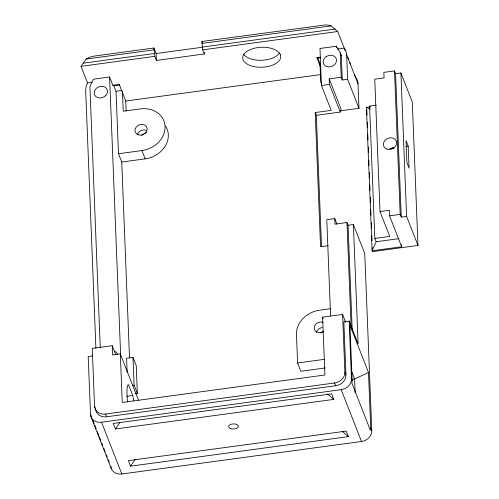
<?xml version="1.0" encoding="UTF-8"?>
<svg xmlns="http://www.w3.org/2000/svg" width="499" height="499" viewBox="0 0 499 499"><rect width="100%" height="100%" fill="white"/><g stroke="black" fill="none" stroke-linecap="round" stroke-linejoin="round"><path stroke-width="0.75" d="M352.151 380.681L351.876 383.082L370.383 430.313L370.707 428.03L368.499 372.51L349.942 325.155L352.151 380.681L351.477 378.959L349.175 321.113L343.848 321.836L345.963 375.048A10.878 9.113 -21.4 0 1 335.677 385.746L106.655 416.796A10.878 9.113 -21.4 0 1 95.771 410.184M342.283 79.99L341.31 55.47L340.224 52.707L336.239 46.27L319.978 48.472L321.45 85.485L331.199 110.373L315.225 112.537L316.304 115.306L340.274 112.057L341.135 109.269L329.215 78.854L341.197 77.226L342.283 79.99L347.61 79.272L358.987 108.302L340.536 110.803M204.278 52.42L204.341 53.961L156.405 60.46L156.125 53.518L153.96 47.985L94.043 56.113L89.926 57.148L86.127 59.057L81.019 66.348L87.525 82.903L86.059 86.464L85.66 90.132L95.902 348.215M374.836 238.428L376.14 241.747L372.117 250.785L372.441 251.615L417.981 245.439L412.286 102.008L400.909 72.973L395.582 73.696L394.497 70.933L383.843 72.374L384.068 77.925L374.743 79.191L380.001 211.52L389.75 236.407L374.836 238.428L369.584 106.1L376.296 105.189M115.412 428.997L333.787 399.387L331.617 393.861L113.248 423.464L115.412 428.997L119.729 422.684M130.538 466.166L348.377 436.631L346.212 431.099L128.374 460.633L130.538 466.166L135.285 459.223M141.579 135.454L146.55 132.223M320.776 333.051L323.882 331.03M368.499 372.51L354.589 378.966L351.751 379.352M86.127 59.057L154.035 49.85L153.96 47.985M204.341 53.961L202.713 49.85L201.989 43.407L331.149 25.892L337.717 31.524L345.358 51.004M83.445 63.13L154.665 53.474L154.035 49.85M202.619 47.037L335.091 29.054M156.125 53.518L202.538 47.224M81.019 66.348L154.777 56.35L156.405 60.46M202.713 49.85L337.717 31.524M119.523 84.973L113.841 85.747L112.849 85.292L109.599 76.996L93.338 79.204L89.901 86.645L100.268 347.872M87.525 82.903L92.122 82.279M337.318 49.033L344.223 48.097A16.311 13.666 -21.4 0 1 346.637 54.747L358.014 83.782L358.987 108.302M112.849 85.292L119.242 84.425L125.742 101.016L126.141 111.04M320.632 67.315L316.84 57.635L320.389 57.154M316.84 57.635L317.832 58.084L320.67 57.703M113.841 85.747L116.005 91.273L121.687 90.506M125.742 101.016L320.252 74.644M321.45 85.485L329.44 84.406L340.274 112.057M401.321 244.51L401.676 246.78L372.117 250.785L366.422 107.354L370.214 106.836M116.005 91.273L118.488 153.736L141.922 150.561A24.47 20.503 -21.4 0 0 165.063 126.49A24.47 20.503 -21.4 0 0 140.269 108.919L123.228 111.227L122.43 91.18M118.488 153.736L121.737 162.032L145.172 158.857A24.47 20.503 -21.4 0 0 165.581 126.066M389.756 148.615L393.599 148.091M405.887 146.425L408.194 146.113L409.068 168.151L406.903 162.624L406.024 140.587L408.194 146.113M380.001 211.52L389.32 210.254L389.538 215.811L401.676 246.78M336.987 224.257L334.76 218.581L326.776 219.666L330.594 315.904M389.538 215.811L400.192 214.364L401.277 217.127L406.604 216.41L417.981 245.439M352.207 329.92L348.053 225.274L346.967 222.51L334.985 224.138L334.76 218.581M348.053 225.274L353.379 224.556L364.757 253.586L371.792 430.799A10.878 9.113 -21.4 0 1 361.507 441.496L121.831 473.994A10.878 9.113 -21.4 0 1 110.809 466.185M328.155 245.689L320.551 246.718L315.225 112.537M376.14 241.747L398.857 238.665M330.868 308.688L319.61 310.216A24.47 20.503 -21.4 0 0 296.468 334.286L297.61 362.973L300.86 371.268L325.298 367.95M115.581 354.234L112.225 345.676L92.253 348.383L94.548 406.223L95.633 408.987M112.225 345.676L112.593 354.932L120.315 353.885L122.249 402.468L324.905 374.992L322.61 317.152L342.582 314.445L345.657 322.285M92.764 355.881L88.198 356.498L90.519 414.401L91.641 417.276M135.217 393.723L137.35 393.437L136.246 365.673L132.996 357.378L126.603 358.245L127.158 372.123M132.678 385.334L134.1 385.141L137.35 393.437M297.61 362.973L324.338 359.349M126.671 396.312L132.753 395.482A21.207 3.231 82.3 0 1 133.744 400.585M94.548 406.223A10.878 9.113 -21.4 0 0 105.57 414.033L334.592 382.983A10.878 9.113 -21.4 0 0 344.878 372.279L342.582 314.445M90.519 414.401A10.878 9.113 -21.4 0 0 101.534 422.21L341.191 389.657A10.878 9.113 -21.4 0 0 351.477 378.959M201.989 43.407L201.895 41.492L325.173 24.95A16.317 13.666 -21.4 0 1 331.149 25.892M366.422 107.354L370.246 109.125M327.544 393.936L333.787 399.387M342.139 431.173L348.377 436.631M340.511 54.185L341.31 55.47M369.584 106.1L370.108 107.428M347.922 57.535L348.77 59.712M349.911 62.618L350.766 64.795M354.458 74.226L355.313 76.403M336.239 46.27L336.775 47.648M317.832 58.084L319.996 63.616L320.72 81.842L321.531 83.919M349.175 321.113L358.114 343.93L353.379 224.556M351.514 371.113L354.589 378.966L355.145 392.85M370.707 428.03L371.792 430.799M344.878 372.279L345.963 375.048M322.61 317.152L323.165 318.58M341.191 389.657L361.507 441.496M201.895 41.492L202.438 42.87M334.592 382.983L335.677 385.746M141.922 150.561L145.172 158.857M120.315 353.885L138.448 400.136M132.753 395.482L128.53 384.704A21.207 3.231 82.3 0 0 127.557 401.982M105.57 414.033L106.655 416.796M101.534 422.21L121.831 473.994M92.77 420.152L94.18 423.751M94.741 425.185L96.151 428.784M97.28 431.66L98.69 435.253M99.251 436.694L100.661 440.293M101.79 443.168L102.638 445.326M103.761 448.202L105.17 451.795M106.299 454.676L107.148 456.834M108.271 459.71L109.119 461.868M90.974 416.746L111.271 468.53M400.909 72.973L406.604 216.41M395.582 73.696L401.277 217.127M394.497 70.933L400.192 214.364M366.809 109.73L367.027 115.163M367.301 122.136L367.52 127.563M367.794 134.543L368.012 139.97M368.287 146.949L368.499 152.376M368.811 160.129L369.023 165.556M369.304 172.535L369.516 177.962M369.796 184.936L370.009 190.369M370.289 197.342L370.501 202.769M370.782 209.748L370.994 215.175M371.3 222.928L371.518 228.355M371.792 235.335L372.011 240.761M372.285 247.741L372.441 251.615M346.637 54.747L347.61 79.272M340.224 52.707L341.197 77.226M346.967 222.51L351.153 327.955M329.215 78.854L329.44 84.406M316.304 115.306L321.512 246.381M154.665 53.474L154.777 56.35M132.996 357.378L134.1 385.141M121.737 162.032L129.515 357.989M109.599 76.996L120.677 356.055M355.955 77.619A16.317 13.666 -21.4 0 1 358.014 83.782M344.903 321.019A6.799 5.695 -21.4 0 1 346.007 322.073M114.464 351.34A6.799 5.695 -21.4 0 1 117.702 354.427M137.294 134.693A6.256 5.24 -21.4 0 1 146.145 130.245M316.485 332.29A6.256 5.24 -21.4 0 1 322.248 327.544M323.539 331.523A6.256 5.24 -21.4 0 1 314.164 328.161A6.256 5.24 -21.4 0 1 323.171 322.31M279.484 52.956A19.037 9.98 -2.3 0 1 261.526 60.292A19.037 9.98 -2.3 0 1 243.456 54.073M390.287 148.764A6.799 5.695 -21.4 0 1 393.586 147.536M105.701 95.59L104.353 96.7A6.799 5.695 -21.4 0 1 94.168 93.045A6.799 5.695 -21.4 0 1 103.96 86.683L105.37 87.412A6.799 5.695 -21.4 0 1 105.701 95.59M326.321 56.53L324.98 57.641A6.799 5.695 -21.4 0 0 325.304 65.818L326.72 66.548A6.799 5.695 -21.4 0 0 336.507 60.186A6.799 5.695 -21.4 0 0 326.321 56.53M280.357 54.715L279.702 53.474A19.037 9.98 -2.3 0 0 257.927 47.567A19.037 9.98 -2.3 0 0 242.739 58.489L243.075 59.774A19.037 9.98 -2.3 0 0 265.512 66.922A19.037 9.98 -2.3 0 0 280.357 54.715M138.217 134.761A6.256 5.24 -21.4 0 0 147.217 128.91A6.256 5.24 -21.4 0 0 137.849 125.548A6.256 5.24 -21.4 0 0 138.217 134.761M230.775 428.678A4.896 2.57 -2.3 0 0 238.354 426.477A4.896 2.57 -2.3 0 0 231.293 424.225A4.896 2.57 -2.3 0 0 230.775 428.678M386.893 149.101A6.799 5.695 -21.4 0 0 396.68 142.739A6.799 5.695 -21.4 0 0 386.494 139.084A6.799 5.695 -21.4 0 0 386.893 149.101"/></g></svg>
